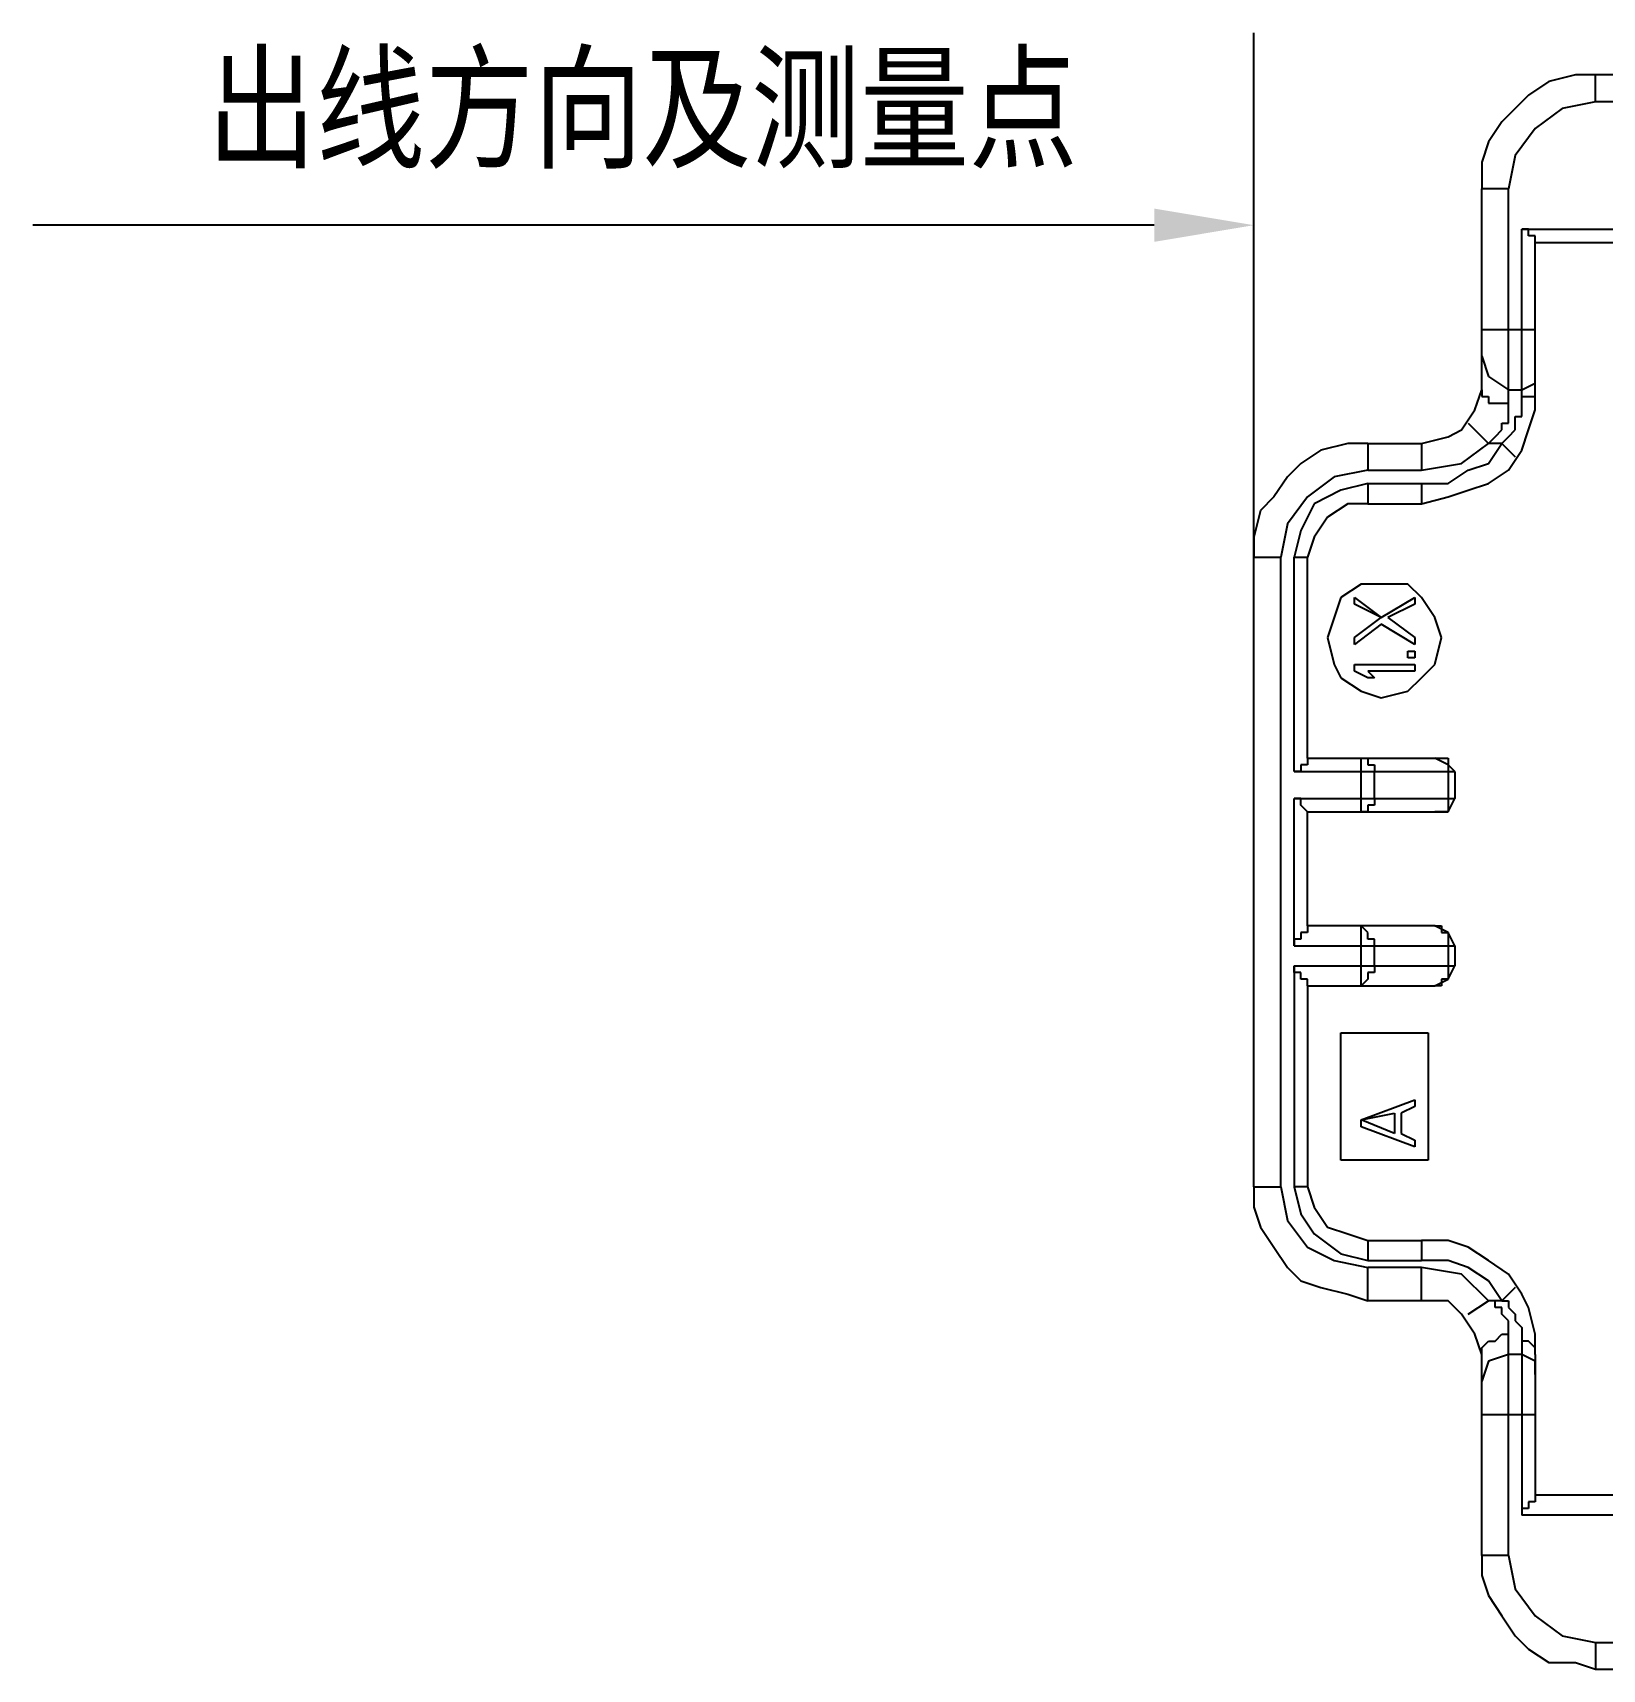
# Model space of a CAD drawing. Header units: inches. Extents: x 47316 to 59086, y 3141 to 11743.
# Drawn here: x 48922.28 to 48961.64, y 7312.62 to 7353.66 of the extents above; entities that cross this region are included whole.
import ezdxf

# ---------------------------------------------------------------- set-up
doc = ezdxf.new("R2010")
doc.units = ezdxf.units.IN
doc.header["$MEASUREMENT"] = 0
doc.styles.get("Standard").update_dxf_attribs({"font": ''})
doc.styles.get('Standard').set_extended_font_data('SimSun')

msp = doc.modelspace()

# ---------------------------------------------------------------- linework, layer by layer
at = {"color": 0, "lineweight": -3}
msp.add_line((48952.903, 7335.953), (48952.903, 7353.66), dxfattribs=at)
at = {"color": 0, "linetype": 'Continuous', "lineweight": -3}
for p, q in [((48960.967, 7352.601), (48960.295, 7352.433)), ((48961.471, 7352.601), (48960.967, 7352.601)), ((48961.471, 7351.929), (48961.471, 7352.601)), ((49017.919, 7352.601), (48961.471, 7352.601)), ((48961.471, 7352.601), (48961.471, 7352.601)), ((48959.791, 7352.097), (48959.455, 7351.761)), ((48960.295, 7352.433), (48959.791, 7352.097)), ((48959.455, 7351.761), (48959.119, 7351.425)), ((48960.631, 7351.761), (48959.959, 7351.257)), ((48961.471, 7351.929), (48960.631, 7351.761)), ((49017.919, 7351.929), (48961.471, 7351.929)), ((48961.471, 7351.929), (48961.471, 7351.929)), ((48959.119, 7351.425), (48958.783, 7350.921)), ((48959.959, 7351.257), (48959.455, 7350.585)), ((48958.783, 7350.921), (48958.615, 7350.417)), ((48959.455, 7350.585), (48959.287, 7349.745)), ((48958.615, 7350.417), (48958.615, 7349.745)), ((48959.287, 7349.745), (48958.615, 7349.745)), ((48958.615, 7344.705), (48958.615, 7349.745)), ((48959.287, 7344.369), (48959.287, 7349.745)), ((48959.623, 7344.537), (48959.623, 7348.737)), ((48959.623, 7348.737), (49019.767, 7348.737)), ((48959.791, 7348.737), (48959.623, 7348.737)), ((48959.623, 7348.737), (48959.623, 7348.737)), ((48959.623, 7348.737), (48959.623, 7348.737)), ((48959.791, 7348.569), (48959.791, 7348.737)), ((48959.959, 7348.569), (48959.791, 7348.569)), ((48959.791, 7348.569), (48959.791, 7348.569)), ((48959.791, 7348.569), (48959.791, 7348.569)), ((48959.959, 7348.401), (48959.959, 7348.569)), ((48959.959, 7344.705), (48959.959, 7348.401)), ((48959.959, 7348.401), (49019.263, 7348.401)), ((48959.959, 7348.401), (48959.959, 7348.401)), ((48959.959, 7348.401), (48959.959, 7348.401)), ((48958.615, 7346.217), (48959.959, 7346.217)), ((48958.615, 7345.545), (48958.615, 7345.545)), ((48958.615, 7345.545), (48958.783, 7345.041)), ((48959.959, 7344.873), (48959.959, 7345.209)), ((48958.447, 7344.201), (48958.615, 7344.705)), ((48958.615, 7344.705), (48958.615, 7344.705)), ((48958.615, 7344.705), (48958.615, 7344.705)), ((48958.615, 7344.705), (48958.615, 7344.537)), ((48958.783, 7345.041), (48959.287, 7344.705)), ((48959.287, 7344.705), (48959.623, 7344.705)), ((48959.623, 7344.705), (48959.959, 7344.873)), ((48959.623, 7344.705), (48959.623, 7344.705)), ((48959.959, 7344.201), (48959.959, 7344.705)), ((48959.959, 7344.537), (48959.959, 7344.705)), ((48959.959, 7344.705), (48959.959, 7344.705)), ((48959.959, 7344.705), (48959.959, 7344.705)), ((48959.959, 7344.705), (48959.959, 7344.705)), ((48958.615, 7344.537), (48958.615, 7344.537)), ((48958.615, 7344.537), (48958.783, 7344.537)), ((48958.783, 7344.537), (48958.783, 7344.537)), ((48958.783, 7344.537), (48958.783, 7344.369)), ((48958.783, 7344.369), (48958.951, 7344.369)), ((48958.951, 7344.369), (48958.951, 7344.369)), ((48958.951, 7344.369), (48959.119, 7344.369)), ((48959.119, 7344.369), (48959.119, 7344.369)), ((48959.119, 7344.369), (48959.287, 7344.369)), ((48959.287, 7344.369), (48959.287, 7344.369)), ((48959.287, 7344.201), (48959.287, 7344.369)), ((48959.623, 7344.537), (48959.623, 7344.537)), ((48959.623, 7344.537), (48959.791, 7344.537)), ((48959.623, 7344.369), (48959.623, 7344.537)), ((48959.623, 7344.201), (48959.623, 7344.369)), ((48959.791, 7344.537), (48959.791, 7344.537)), ((48959.791, 7344.537), (48959.791, 7344.537)), ((48959.791, 7344.537), (48959.791, 7344.537)), ((48959.791, 7344.537), (48959.959, 7344.537)), ((48959.959, 7344.537), (48959.959, 7344.537)), ((48959.959, 7344.537), (48959.959, 7344.537)), ((48958.111, 7343.697), (48958.447, 7344.201)), ((48958.279, 7343.865), (48958.783, 7343.361)), ((48959.119, 7343.697), (48959.119, 7343.865)), ((48959.119, 7343.865), (48959.287, 7343.865)), ((48959.287, 7344.033), (48959.287, 7344.201)), ((48959.287, 7343.865), (48959.287, 7344.033)), ((48959.287, 7344.033), (48959.287, 7344.033)), ((48959.287, 7344.033), (48959.287, 7344.033)), ((48959.455, 7343.865), (48959.455, 7344.033)), ((48959.455, 7344.033), (48959.623, 7344.033)), ((48959.455, 7343.697), (48959.455, 7343.865)), ((48959.455, 7343.865), (48959.455, 7343.865)), ((48959.623, 7344.033), (48959.623, 7344.201)), ((48959.791, 7343.697), (48959.959, 7344.201)), ((48957.103, 7343.361), (48957.775, 7343.529)), ((48957.775, 7343.529), (48958.111, 7343.697)), ((48958.783, 7343.361), (48958.951, 7343.529)), ((48958.951, 7343.529), (48959.119, 7343.697)), ((48958.951, 7343.529), (48958.951, 7343.529)), ((48959.119, 7343.697), (48959.119, 7343.697)), ((48959.119, 7343.361), (48959.287, 7343.529)), ((48959.287, 7343.529), (48959.455, 7343.697)), ((48959.287, 7343.529), (48959.287, 7343.529)), ((48959.623, 7343.193), (48959.791, 7343.697)), ((48954.583, 7343.193), (48954.079, 7342.857)), ((48955.255, 7343.361), (48954.583, 7343.193)), ((48955.759, 7343.361), (48955.255, 7343.361)), ((48955.759, 7343.361), (48955.759, 7342.689)), ((48955.759, 7343.361), (48957.103, 7343.361)), ((48955.759, 7343.361), (48955.759, 7343.361)), ((48957.103, 7343.361), (48957.103, 7342.689)), ((48957.103, 7343.361), (48957.103, 7343.361)), ((48958.111, 7342.857), (48958.783, 7343.361)), ((48959.119, 7343.361), (48958.783, 7343.361)), ((48958.783, 7342.857), (48959.119, 7343.361)), ((48958.783, 7343.361), (48958.783, 7343.361)), ((48959.119, 7343.361), (48959.455, 7343.025)), ((48959.119, 7343.361), (48959.119, 7343.361)), ((48959.287, 7342.689), (48959.623, 7343.193)), ((48954.079, 7342.857), (48953.743, 7342.521)), ((48955.759, 7342.689), (48954.919, 7342.521)), ((48955.759, 7342.689), (48957.103, 7342.689)), ((48955.759, 7342.689), (48955.759, 7342.689)), ((48957.103, 7342.689), (48958.111, 7342.857)), ((48957.103, 7342.689), (48957.103, 7342.689)), ((48957.775, 7342.353), (48958.279, 7342.689)), ((48958.279, 7342.689), (48958.783, 7342.857)), ((48958.783, 7342.353), (48959.287, 7342.689)), ((48953.743, 7342.521), (48953.407, 7342.017)), ((48954.919, 7342.521), (48954.247, 7342.017)), ((48955.759, 7342.353), (48955.087, 7342.185)), ((48955.759, 7342.353), (48955.759, 7341.849)), ((48955.759, 7342.353), (48957.103, 7342.353)), ((48955.759, 7342.353), (48955.759, 7342.353)), ((48957.103, 7342.353), (48957.103, 7341.849)), ((48957.103, 7342.353), (48957.103, 7342.353)), ((48957.103, 7342.353), (48957.775, 7342.353)), ((48958.279, 7342.185), (48958.783, 7342.353)), ((48953.407, 7342.017), (48953.071, 7341.681)), ((48954.247, 7342.017), (48953.743, 7341.345)), ((48954.415, 7341.849), (48954.079, 7341.177)), ((48955.087, 7342.185), (48954.415, 7341.849)), ((48955.255, 7341.849), (48954.751, 7341.513)), ((48955.759, 7341.849), (48955.255, 7341.849)), ((48955.759, 7341.849), (48957.103, 7341.849)), ((48955.759, 7341.849), (48955.759, 7341.849)), ((48957.103, 7341.849), (48957.775, 7342.017)), ((48957.103, 7341.849), (48957.103, 7341.849)), ((48957.775, 7342.017), (48958.279, 7342.185)), ((48953.071, 7341.681), (48952.903, 7341.009)), ((48954.751, 7341.513), (48954.415, 7341.009)), ((48952.903, 7341.009), (48952.903, 7340.505)), ((48953.743, 7341.345), (48953.575, 7340.505)), ((48954.079, 7341.177), (48953.911, 7340.505)), ((48954.415, 7341.009), (48954.247, 7340.505)), ((48952.903, 7340.505), (48953.575, 7340.505)), ((48952.903, 7324.713), (48952.903, 7340.505)), ((48953.575, 7324.713), (48953.575, 7340.505)), ((48953.911, 7335.129), (48953.911, 7340.505)), ((48953.911, 7340.505), (48954.247, 7340.505)), ((48954.247, 7335.465), (48954.247, 7340.505)), ((48955.591, 7339.833), (48955.087, 7339.497)), ((48956.095, 7339.833), (48955.591, 7339.833)), ((48956.767, 7339.833), (48956.095, 7339.833)), ((48957.103, 7339.497), (48956.767, 7339.833)), ((48955.087, 7339.497), (48954.919, 7338.993)), ((48955.423, 7339.329), (48955.423, 7339.497)), ((48955.423, 7339.497), (48956.095, 7338.993)), ((48956.095, 7338.993), (48956.935, 7339.497)), ((48956.935, 7339.497), (48956.935, 7339.329)), ((48957.439, 7338.993), (48957.103, 7339.497)), ((48954.919, 7338.993), (48954.751, 7338.489)), ((48956.095, 7338.993), (48955.423, 7339.329)), ((48955.423, 7338.489), (48956.095, 7338.993)), ((48956.935, 7339.329), (48956.263, 7338.993)), ((48956.263, 7338.993), (48956.935, 7338.489)), ((48957.607, 7338.489), (48957.439, 7338.993)), ((48956.095, 7338.825), (48955.423, 7338.321)), ((48956.935, 7338.321), (48956.095, 7338.825)), ((48954.751, 7338.489), (48954.919, 7337.817)), ((48955.423, 7338.321), (48955.423, 7338.489)), ((48956.767, 7337.985), (48956.767, 7338.153)), ((48956.767, 7338.153), (48956.935, 7338.153)), ((48956.935, 7338.489), (48956.935, 7338.321)), ((48956.935, 7338.153), (48956.935, 7337.985)), ((48957.439, 7337.817), (48957.607, 7338.489)), ((48957.607, 7338.489), (48957.607, 7338.489)), ((48954.919, 7337.817), (48955.087, 7337.481)), ((48955.423, 7337.649), (48955.423, 7337.817)), ((48955.423, 7337.817), (48956.935, 7337.817)), ((48956.935, 7337.985), (48956.767, 7337.985)), ((48956.935, 7337.817), (48956.935, 7337.649)), ((48957.103, 7337.481), (48957.439, 7337.817)), ((48955.087, 7337.481), (48955.591, 7337.145)), ((48955.759, 7337.481), (48955.423, 7337.649)), ((48955.759, 7337.649), (48955.927, 7337.481)), ((48956.935, 7337.649), (48955.759, 7337.649)), ((48955.927, 7337.481), (48955.759, 7337.481)), ((48956.767, 7337.145), (48957.103, 7337.481)), ((48955.591, 7337.145), (48956.095, 7336.977)), ((48956.095, 7336.977), (48956.767, 7337.145)), ((48954.247, 7335.297), (48954.079, 7335.297)), ((48954.079, 7335.297), (48954.079, 7335.297)), ((48954.079, 7335.297), (48954.079, 7335.297)), ((48954.079, 7335.297), (48954.079, 7335.129)), ((48954.247, 7335.465), (48957.439, 7335.465)), ((48954.247, 7335.465), (48954.247, 7335.465)), ((48954.247, 7335.465), (48954.247, 7335.465)), ((48954.247, 7335.465), (48954.247, 7335.297)), ((48955.591, 7334.121), (48955.591, 7335.465)), ((48955.591, 7335.465), (48955.591, 7335.465)), ((48955.591, 7335.465), (48955.591, 7335.465)), ((48955.591, 7335.465), (48955.591, 7335.465)), ((48955.591, 7335.465), (48955.591, 7335.465)), ((48955.591, 7335.465), (48955.759, 7335.465)), ((48955.759, 7335.465), (48955.759, 7335.297)), ((48955.759, 7335.297), (48955.759, 7335.297)), ((48955.759, 7335.297), (48955.759, 7335.297)), ((48955.759, 7335.297), (48955.927, 7335.297)), ((48955.927, 7335.297), (48955.927, 7335.129)), ((48957.775, 7335.297), (48957.439, 7335.465)), ((48957.439, 7335.465), (48957.439, 7335.465)), ((48957.439, 7335.465), (48957.607, 7335.465)), ((48957.607, 7335.465), (48957.607, 7335.465)), ((48957.607, 7335.465), (48957.607, 7335.465)), ((48957.607, 7335.465), (48957.607, 7335.465)), ((48957.607, 7335.465), (48957.607, 7335.465)), ((48957.607, 7335.465), (48957.775, 7335.465)), ((48957.775, 7335.465), (48957.775, 7335.465)), ((48957.775, 7335.465), (48957.775, 7335.297)), ((48957.943, 7335.129), (48957.775, 7335.297)), ((48957.775, 7335.297), (48957.775, 7335.297)), ((48957.775, 7335.297), (48957.775, 7335.297)), ((48957.775, 7335.297), (48957.775, 7335.297)), ((48957.775, 7335.297), (48957.775, 7335.297)), ((48957.775, 7335.297), (48957.775, 7335.129)), ((48953.911, 7335.129), (48957.943, 7335.129)), ((48954.079, 7335.129), (48953.911, 7335.129)), ((48953.911, 7335.129), (48953.911, 7335.129)), ((48953.911, 7335.129), (48953.911, 7335.129)), ((48955.927, 7334.457), (48955.927, 7335.129)), ((48955.927, 7335.129), (48955.927, 7335.129)), ((48955.927, 7335.129), (48955.927, 7335.129)), ((48957.775, 7335.129), (48957.775, 7334.457)), ((48957.775, 7335.129), (48957.775, 7335.129)), ((48957.775, 7335.129), (48957.775, 7335.129)), ((48957.775, 7335.129), (48957.775, 7335.129)), ((48957.775, 7335.129), (48957.775, 7335.129)), ((48957.775, 7335.129), (48957.775, 7335.129)), ((48957.775, 7335.129), (48957.775, 7335.129)), ((48957.775, 7335.129), (48957.775, 7335.129)), ((48957.775, 7335.129), (48957.775, 7335.129)), ((48957.943, 7335.129), (48957.943, 7334.457)), ((48957.943, 7335.129), (48957.943, 7335.129)), ((48953.911, 7330.761), (48953.911, 7334.457)), ((48953.911, 7334.457), (48957.943, 7334.457)), ((48954.079, 7334.457), (48953.911, 7334.457)), ((48953.911, 7334.457), (48953.911, 7334.457)), ((48953.911, 7334.457), (48953.911, 7334.457)), ((48954.079, 7334.289), (48954.079, 7334.457)), ((48955.927, 7334.457), (48955.927, 7334.457)), ((48955.927, 7334.457), (48955.927, 7334.457)), ((48955.927, 7334.457), (48955.927, 7334.289)), ((48957.775, 7334.121), (48957.943, 7334.457)), ((48957.775, 7334.457), (48957.775, 7334.457)), ((48957.775, 7334.457), (48957.775, 7334.457)), ((48957.775, 7334.457), (48957.775, 7334.289)), ((48954.247, 7334.121), (48954.079, 7334.289)), ((48954.079, 7334.289), (48954.079, 7334.289)), ((48954.079, 7334.289), (48954.079, 7334.289)), ((48954.247, 7331.265), (48954.247, 7334.121)), ((48954.247, 7334.121), (48957.439, 7334.121)), ((48954.247, 7334.121), (48954.247, 7334.121)), ((48954.247, 7334.121), (48954.247, 7334.121)), ((48954.247, 7334.121), (48954.247, 7334.121)), ((48955.759, 7334.121), (48955.591, 7334.121)), ((48955.591, 7334.121), (48955.591, 7334.121)), ((48955.591, 7334.121), (48955.591, 7334.121)), ((48955.591, 7334.121), (48955.591, 7334.121)), ((48955.927, 7334.289), (48955.759, 7334.289)), ((48955.759, 7334.289), (48955.759, 7334.289)), ((48955.759, 7334.289), (48955.759, 7334.121)), ((48955.759, 7334.121), (48955.759, 7334.121)), ((48955.759, 7334.121), (48955.759, 7334.121)), ((48957.439, 7334.121), (48957.439, 7334.121)), ((48957.439, 7334.121), (48957.775, 7334.121)), ((48957.607, 7334.121), (48957.439, 7334.121)), ((48957.775, 7334.121), (48957.607, 7334.121)), ((48957.607, 7334.121), (48957.607, 7334.121)), ((48957.607, 7334.121), (48957.607, 7334.121)), ((48957.607, 7334.121), (48957.607, 7334.121)), ((48957.775, 7334.289), (48957.775, 7334.289)), ((48957.775, 7334.289), (48957.775, 7334.289)), ((48957.775, 7334.289), (48957.775, 7334.121)), ((48957.775, 7334.121), (48957.775, 7334.121)), ((48957.439, 7331.265), (48954.247, 7331.265)), ((48954.247, 7331.265), (48954.247, 7331.097)), ((48955.591, 7329.753), (48955.591, 7331.265)), ((48955.759, 7331.097), (48955.591, 7331.265)), ((48955.591, 7331.265), (48955.591, 7331.265)), ((48955.591, 7331.265), (48955.591, 7331.265)), ((48955.591, 7331.265), (48955.591, 7331.265)), ((48957.775, 7331.097), (48957.439, 7331.265)), ((48957.439, 7331.265), (48957.439, 7331.265)), ((48957.439, 7331.265), (48957.607, 7331.265)), ((48957.607, 7331.265), (48957.607, 7331.265)), ((48957.607, 7331.265), (48957.607, 7331.265)), ((48957.607, 7331.265), (48957.607, 7331.097)), ((48954.079, 7330.929), (48953.911, 7330.929)), ((48953.911, 7330.929), (48953.911, 7330.761)), ((48953.911, 7330.761), (48957.943, 7330.761)), ((48953.911, 7330.761), (48953.911, 7330.761)), ((48954.247, 7331.097), (48954.079, 7331.097)), ((48954.079, 7331.097), (48954.079, 7330.929)), ((48954.079, 7330.929), (48954.079, 7330.929)), ((48954.079, 7330.929), (48954.079, 7330.929)), ((48954.247, 7331.097), (48954.247, 7331.097)), ((48954.247, 7331.097), (48954.247, 7331.097)), ((48955.759, 7330.929), (48955.759, 7331.097)), ((48955.759, 7331.097), (48955.759, 7331.097)), ((48955.759, 7331.097), (48955.759, 7331.097)), ((48955.759, 7331.097), (48955.759, 7331.097)), ((48955.927, 7330.929), (48955.759, 7330.929)), ((48955.927, 7330.761), (48955.927, 7330.929)), ((48955.927, 7330.929), (48955.927, 7330.929)), ((48955.927, 7330.257), (48955.927, 7330.761)), ((48955.927, 7330.761), (48955.927, 7330.761)), ((48957.607, 7331.097), (48957.607, 7331.097)), ((48957.607, 7331.097), (48957.775, 7331.097)), ((48957.943, 7330.761), (48957.775, 7331.097)), ((48957.775, 7331.097), (48957.775, 7331.097)), ((48957.775, 7331.097), (48957.775, 7331.097)), ((48957.775, 7331.097), (48957.775, 7331.097)), ((48957.775, 7331.097), (48957.775, 7330.929)), ((48957.775, 7330.929), (48957.775, 7330.929)), ((48957.775, 7330.929), (48957.775, 7330.929)), ((48957.775, 7330.929), (48957.775, 7330.929)), ((48957.775, 7330.929), (48957.775, 7330.929)), ((48957.775, 7330.929), (48957.775, 7330.929)), ((48957.775, 7330.929), (48957.775, 7330.929)), ((48957.775, 7330.929), (48957.775, 7330.929)), ((48957.775, 7330.929), (48957.775, 7330.761)), ((48957.775, 7330.761), (48957.775, 7330.257)), ((48957.775, 7330.761), (48957.775, 7330.761)), ((48957.775, 7330.761), (48957.775, 7330.761)), ((48957.775, 7330.761), (48957.775, 7330.761)), ((48957.943, 7330.761), (48957.943, 7330.257)), ((48957.943, 7330.761), (48957.943, 7330.761)), ((48953.911, 7330.257), (48953.911, 7324.713)), ((48953.911, 7330.257), (48957.943, 7330.257)), ((48953.911, 7330.089), (48953.911, 7330.257)), ((48953.911, 7330.257), (48953.911, 7330.257)), ((48954.079, 7330.089), (48953.911, 7330.089)), ((48954.079, 7329.921), (48954.079, 7330.089)), ((48954.079, 7330.089), (48954.079, 7330.089)), ((48954.247, 7329.921), (48954.079, 7329.921)), ((48954.079, 7329.921), (48954.079, 7329.921)), ((48954.247, 7329.753), (48954.247, 7329.921)), ((48954.247, 7329.921), (48954.247, 7329.921)), ((48955.759, 7329.921), (48955.591, 7329.753)), ((48955.927, 7330.089), (48955.759, 7330.089)), ((48955.759, 7330.089), (48955.759, 7329.921)), ((48955.759, 7329.921), (48955.759, 7329.921)), ((48955.759, 7329.921), (48955.759, 7329.921)), ((48955.759, 7329.921), (48955.759, 7329.921)), ((48955.927, 7330.257), (48955.927, 7330.257)), ((48955.927, 7330.257), (48955.927, 7330.089)), ((48955.927, 7330.089), (48955.927, 7330.089)), ((48957.439, 7329.753), (48957.775, 7329.921)), ((48957.775, 7329.921), (48957.607, 7329.921)), ((48957.607, 7329.921), (48957.607, 7329.753)), ((48957.775, 7329.921), (48957.943, 7330.257)), ((48957.775, 7330.257), (48957.775, 7330.257)), ((48957.775, 7330.257), (48957.775, 7330.089)), ((48957.775, 7330.089), (48957.775, 7330.089)), ((48957.775, 7330.089), (48957.775, 7330.089)), ((48957.775, 7330.089), (48957.775, 7329.921)), ((48957.775, 7329.921), (48957.775, 7329.921)), ((48957.775, 7329.921), (48957.775, 7329.921)), ((48954.247, 7329.753), (48954.247, 7324.713)), ((48954.247, 7329.753), (48957.439, 7329.753)), ((48954.247, 7329.753), (48954.247, 7329.753)), ((48955.591, 7329.753), (48955.591, 7329.753)), ((48955.591, 7329.753), (48955.591, 7329.753)), ((48955.591, 7329.753), (48955.591, 7329.753)), ((48957.439, 7329.753), (48957.439, 7329.753)), ((48957.607, 7329.753), (48957.439, 7329.753)), ((48957.607, 7329.753), (48957.607, 7329.753)), ((48957.607, 7329.753), (48957.607, 7329.753)), ((48955.087, 7325.385), (48955.087, 7328.577)), ((48955.087, 7328.577), (48957.271, 7328.577)), ((48957.271, 7328.577), (48957.271, 7325.385)), ((48955.591, 7326.393), (48956.935, 7326.897)), ((48956.935, 7326.729), (48956.599, 7326.561)), ((48956.935, 7326.897), (48956.935, 7326.729)), ((48955.591, 7326.393), (48956.431, 7326.561)), ((48955.591, 7326.225), (48955.591, 7326.393)), ((48956.431, 7326.057), (48955.591, 7326.393)), ((48956.935, 7325.721), (48955.591, 7326.225)), ((48956.431, 7326.561), (48956.431, 7326.057)), ((48956.599, 7326.561), (48956.599, 7326.057)), ((48956.599, 7326.057), (48956.935, 7325.889)), ((48956.935, 7325.889), (48956.935, 7325.721)), ((48957.271, 7325.385), (48955.087, 7325.385)), ((48952.903, 7324.713), (48953.575, 7324.713)), ((48952.903, 7324.713), (48952.903, 7324.713)), ((48952.903, 7324.713), (48952.903, 7324.209)), ((48953.575, 7324.713), (48953.575, 7324.713)), ((48953.575, 7324.713), (48953.743, 7323.873)), ((48954.247, 7324.713), (48953.911, 7324.713)), ((48953.911, 7324.713), (48953.911, 7324.713)), ((48953.911, 7324.713), (48954.079, 7324.041)), ((48954.247, 7324.713), (48954.247, 7324.713)), ((48954.247, 7324.713), (48954.415, 7324.209)), ((48952.903, 7324.209), (48953.071, 7323.705)), ((48954.415, 7324.209), (48954.751, 7323.705)), ((48953.743, 7323.873), (48954.247, 7323.201)), ((48954.079, 7324.041), (48954.415, 7323.537)), ((48953.071, 7323.705), (48953.407, 7323.201)), ((48954.415, 7323.537), (48955.087, 7323.033)), ((48954.751, 7323.705), (48955.255, 7323.537)), ((48955.255, 7323.537), (48955.759, 7323.369)), ((48955.759, 7323.369), (48955.759, 7322.865)), ((48955.759, 7323.369), (48957.103, 7323.369)), ((48957.103, 7323.369), (48957.103, 7322.865)), ((48957.775, 7323.369), (48957.103, 7323.369)), ((48958.279, 7323.201), (48957.775, 7323.369)), ((48953.407, 7323.201), (48953.743, 7322.697)), ((48954.247, 7323.201), (48954.919, 7322.865)), ((48955.087, 7323.033), (48955.759, 7322.865)), ((48958.783, 7322.865), (48958.279, 7323.201)), ((48953.743, 7322.697), (48954.079, 7322.361)), ((48954.919, 7322.865), (48955.759, 7322.697)), ((48955.759, 7322.865), (48957.103, 7322.865)), ((48955.759, 7321.857), (48955.759, 7322.697)), ((48957.103, 7322.697), (48955.759, 7322.697)), ((48957.775, 7322.865), (48957.103, 7322.865)), ((48957.103, 7321.857), (48957.103, 7322.697)), ((48958.111, 7322.529), (48957.103, 7322.697)), ((48958.279, 7322.697), (48957.775, 7322.865)), ((48958.783, 7321.857), (48958.111, 7322.529)), ((48958.783, 7322.361), (48958.279, 7322.697)), ((48959.287, 7322.529), (48958.783, 7322.865)), ((48959.623, 7322.025), (48959.287, 7322.529)), ((48954.079, 7322.361), (48954.583, 7322.193)), ((48954.583, 7322.193), (48955.255, 7322.025)), ((48959.119, 7321.857), (48958.783, 7322.361)), ((48959.455, 7322.193), (48959.119, 7321.857)), ((48955.255, 7322.025), (48955.759, 7321.857)), ((48957.103, 7321.857), (48955.759, 7321.857)), ((48957.775, 7321.857), (48957.103, 7321.857)), ((48958.111, 7321.521), (48957.775, 7321.857)), ((48958.279, 7321.521), (48958.783, 7321.857)), ((48959.119, 7321.857), (48958.783, 7321.857)), ((48958.783, 7321.857), (48958.783, 7321.857)), ((48958.951, 7321.857), (48958.783, 7321.857)), ((48958.951, 7321.689), (48958.951, 7321.857)), ((48958.951, 7321.857), (48958.951, 7321.857)), ((48959.119, 7321.857), (48959.119, 7321.857)), ((48959.119, 7321.857), (48959.119, 7321.857)), ((48959.119, 7321.857), (48959.287, 7321.857)), ((48959.287, 7321.857), (48959.287, 7321.689)), ((48959.791, 7321.689), (48959.623, 7322.025)), ((48958.447, 7321.017), (48958.111, 7321.521)), ((48959.119, 7321.689), (48958.951, 7321.689)), ((48959.119, 7321.521), (48959.119, 7321.689)), ((48959.287, 7321.353), (48959.119, 7321.521)), ((48959.119, 7321.521), (48959.119, 7321.521)), ((48959.287, 7321.689), (48959.455, 7321.521)), ((48959.287, 7321.185), (48959.287, 7321.353)), ((48959.287, 7321.353), (48959.287, 7321.353)), ((48959.455, 7321.521), (48959.455, 7321.521)), ((48959.455, 7321.521), (48959.455, 7321.353)), ((48959.455, 7321.353), (48959.455, 7321.353)), ((48959.455, 7321.353), (48959.623, 7321.185)), ((48959.959, 7321.017), (48959.791, 7321.689)), ((48958.615, 7320.513), (48958.447, 7321.017)), ((48958.951, 7320.849), (48959.119, 7321.017)), ((48959.119, 7321.017), (48959.119, 7321.017)), ((48959.119, 7321.017), (48959.287, 7321.017)), ((48959.287, 7321.017), (48959.287, 7321.185)), ((48959.287, 7321.185), (48959.287, 7321.185)), ((48959.287, 7315.473), (48959.287, 7321.017)), ((48959.287, 7321.017), (48959.287, 7321.017)), ((48959.287, 7321.017), (48959.287, 7321.017)), ((48959.623, 7321.185), (48959.623, 7321.017)), ((48959.623, 7321.017), (48959.623, 7321.017)), ((48959.623, 7321.017), (48959.623, 7320.849)), ((48959.959, 7320.513), (48959.959, 7321.017)), ((48958.615, 7320.681), (48958.783, 7320.849)), ((48958.615, 7320.513), (48958.615, 7320.681)), ((48958.615, 7320.681), (48958.615, 7320.681)), ((48958.615, 7320.681), (48958.615, 7320.681)), ((48958.615, 7315.473), (48958.615, 7320.513)), ((48958.615, 7320.513), (48958.615, 7320.513)), ((48958.615, 7320.513), (48958.615, 7320.513)), ((48958.783, 7320.849), (48958.783, 7320.849)), ((48958.783, 7320.849), (48958.783, 7320.849)), ((48958.783, 7320.849), (48958.951, 7320.849)), ((48959.287, 7320.513), (48958.783, 7320.345)), ((48958.951, 7320.849), (48958.951, 7320.849)), ((48959.623, 7320.513), (48959.287, 7320.513)), ((48959.287, 7320.513), (48959.287, 7320.513)), ((48959.623, 7320.849), (48959.623, 7316.481)), ((48959.791, 7320.849), (48959.623, 7320.849)), ((48959.623, 7320.849), (48959.623, 7320.849)), ((48959.959, 7320.345), (48959.623, 7320.513)), ((48959.959, 7320.681), (48959.791, 7320.849)), ((48959.791, 7320.849), (48959.791, 7320.849)), ((48959.791, 7320.849), (48959.791, 7320.849)), ((48959.959, 7320.513), (48959.959, 7320.681)), ((48959.959, 7320.681), (48959.959, 7320.681)), ((48959.959, 7320.681), (48959.959, 7320.681)), ((48959.959, 7320.681), (48959.959, 7320.681)), ((48959.959, 7320.681), (48959.959, 7320.681)), ((48959.959, 7320.513), (48959.959, 7316.985)), ((48959.959, 7320.513), (48959.959, 7320.513)), ((48959.959, 7320.513), (48959.959, 7320.513)), ((48959.959, 7320.513), (48959.959, 7320.513)), ((48958.783, 7320.345), (48958.615, 7319.841)), ((48959.959, 7320.009), (48959.959, 7320.345)), ((48959.959, 7320.009), (48959.959, 7320.009)), ((48959.959, 7319.001), (48958.615, 7319.001)), ((48959.959, 7316.817), (48959.791, 7316.817)), ((48959.791, 7316.817), (48959.791, 7316.649)), ((49019.263, 7316.985), (48959.959, 7316.985)), ((48959.959, 7316.985), (48959.959, 7316.817)), ((48959.959, 7316.817), (48959.959, 7316.817)), ((48959.959, 7316.817), (48959.959, 7316.817)), ((48959.791, 7316.649), (48959.623, 7316.649)), ((48959.623, 7316.649), (48959.623, 7316.481)), ((49019.767, 7316.481), (48959.623, 7316.481)), ((48959.623, 7316.481), (48959.623, 7316.481)), ((48959.791, 7316.649), (48959.791, 7316.649)), ((48959.791, 7316.649), (48959.791, 7316.649)), ((48959.287, 7315.473), (48958.615, 7315.473)), ((48958.615, 7315.473), (48958.615, 7315.473)), ((48958.615, 7315.473), (48958.615, 7314.969)), ((48959.287, 7315.473), (48959.287, 7315.473)), ((48959.287, 7315.473), (48959.455, 7314.633)), ((48958.615, 7314.969), (48958.783, 7314.465)), ((48958.783, 7314.465), (48959.119, 7313.961)), ((48959.455, 7314.633), (48959.959, 7313.961)), ((48959.119, 7313.961), (48959.455, 7313.457)), ((48959.959, 7313.961), (48960.631, 7313.457)), ((48959.455, 7313.457), (48959.791, 7313.121)), ((48959.791, 7313.121), (48960.295, 7312.785)), ((48960.631, 7313.457), (48961.471, 7313.289)), ((48961.471, 7313.289), (48961.471, 7312.617)), ((48961.471, 7313.289), (49017.919, 7313.289)), ((48960.295, 7312.785), (48960.967, 7312.785)), ((48960.967, 7312.785), (48961.471, 7312.617)), ((48961.471, 7312.617), (49017.919, 7312.617))]:
    msp.add_line(p, q, dxfattribs=at)
at = {"color": 7, "lineweight": -2}
msp.add_line((48950.403, 7348.833), (48922.282, 7348.831), dxfattribs=at)
msp.add_solid([(48950.403, 7349.25), (48952.903, 7348.833), (48950.403, 7348.416)], dxfattribs=at)

# ---------------------------------------------------------------- texts
at = {"color": 0, "lineweight": -3, "width": 0.8}
msp.add_text('出线方向及测量点', height=2.5, dxfattribs=at).set_placement((48926.66, 7350.525))

doc.saveas('drawing.dxf')
